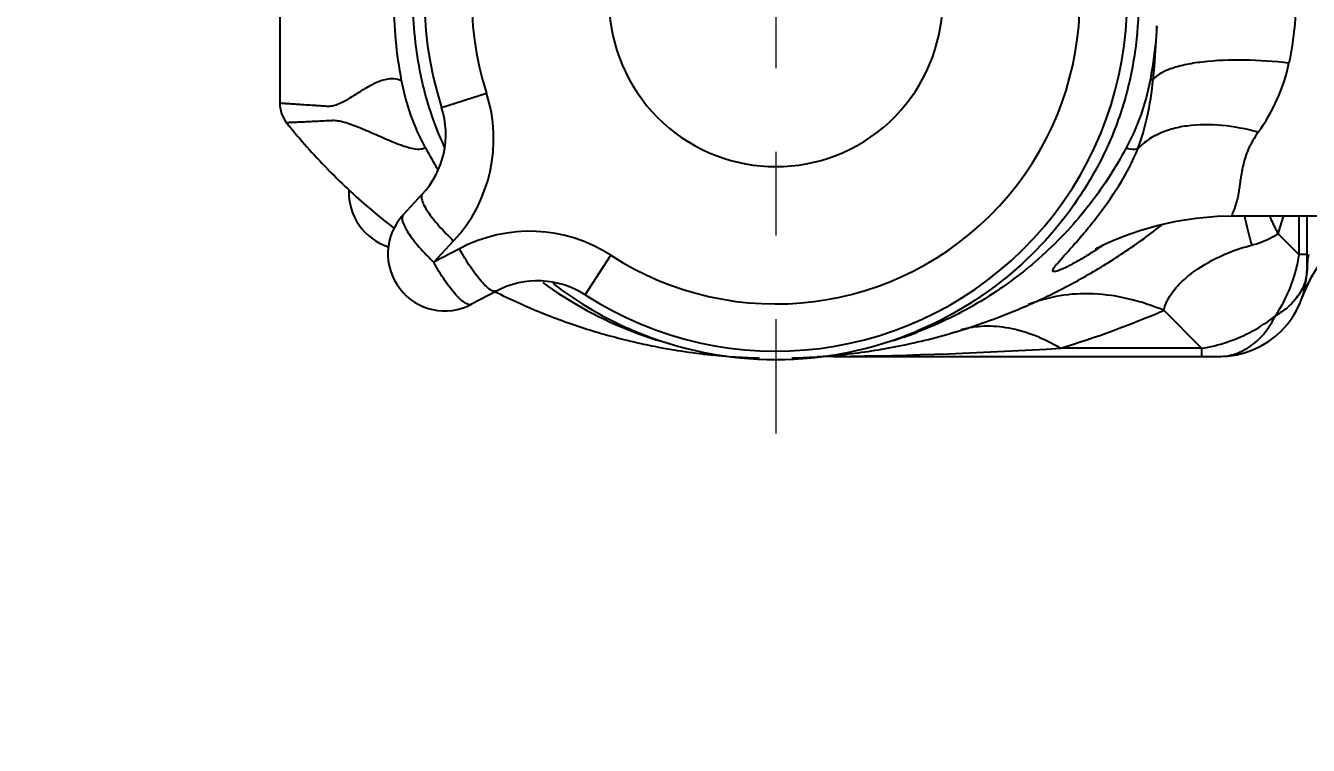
# Model space of a CAD drawing. Extents: x 0 to 3160, y 0 to 2315.
# Drawn here: x 1859.7 to 1932.8, y 446.1 to 487.1 of the extents above; entities that cross this region are included whole.
import ezdxf

# ---------------------------------------------------------------- set-up
doc = ezdxf.new("R2010")
doc.units = 0
doc.header["$LTSCALE"] = 3
doc.header["$MEASUREMENT"] = 0
doc.header["$PDMODE"] = 3
doc.header["$PDSIZE"] = -10
doc.linetypes.add('CENTER2', pattern=[28.575000000000003, 19.05, -3.175, 3.175, -3.175])
doc.layers.get('0').update_dxf_attribs({"linetype": 'CONTINUOUS'})
doc.layers.get('DEFPOINTS').update_dxf_attribs({"linetype": 'CONTINUOUS'})
doc.layers.add('Cneter', color=1, linetype='CENTER2', lineweight=13)
doc.layers.add('DEF_LAYER_ASSEM_MEMBER', color=7, linetype='CONTINUOUS')
doc.layers.add('MEMBER', color=7, linetype='CONTINUOUS')
doc.styles.add('Daelim Dimension', font='')
doc.styles.get('Daelim Dimension').set_extended_font_data('나눔고딕')
doc.dimstyles.new('DEFAULT', dxfattribs={"dimscale": 2, "dimtxt": 2, "dimasz": 2, "dimexe": 0, "dimexo": 2, "dimgap": 1, "dimtad": 1, "dimdec": 1, "dimzin": 9, "dimdsep": 46, "dimtxsty": 'Daelim Dimension', "dimcen": 0.5, "dimclrd": 252, "dimclre": 252, "dimclrt": 3, "dimadec": 1, "dimazin": 0, "dimtfac": 1, "dimtdec": 1, "dimtix": 1, "dimtmove": 0, "dimatfit": 3, "dimfxl": 1, "dimtolj": 1, "dimtzin": 1, "dimlwd": 9, "dimlwe": 9, "dimarcsym": 0})

# ---------------------------------------------------------------- blocks, each defined once
blk = doc.blocks.new('*D1')
at = {"color": 5, "lineweight": 9, "ltscale": 0.5, "transparency": 16777216}
for p, q in [((1534.878042095622, 1384.914732641318), (2240.924150947237, 1384.914732641318)), ((2238.924150947237, 454.1434307510593), (2238.924150947237, 1376.914732641318)), ((2060.592201152826, 446.1434307510593), (2240.924150947237, 446.1434307510593))]:
    blk.add_line(p, q, dxfattribs=at)
at = {"color": 5, "ltscale": 0.5, "transparency": 16777216}
for points in [[(2237.590817613904, 1376.914732641318), (2240.257484280571, 1376.914732641318), (2238.924150947237, 1384.914732641318)], [(2237.590817613903, 454.1434307510593), (2240.25748428057, 454.1434307510593), (2238.924150947237, 446.1434307510593)]]:
    blk.add_solid(points, dxfattribs=at)
at = {"layer": 'DEFPOINTS', "color": 0, "ltscale": 0.5, "transparency": 16777216}
for p in [(1530.878042095622, 1384.914732641318), (2238.924150947237, 1384.914732641318), (2056.592201152826, 446.1434307510593)]:
    blk.add_point(p, dxfattribs=at)
at = {"color": 7, "ltscale": 0.5, "transparency": 16777216, "insert": (2223.218857671128, 915.5290816961884), "char_height": 20, "attachment_point": 5, "rotation": 90, "style": 'Daelim Dimension'}
blk.add_mtext('\\A1;(1140)', dxfattribs=at)

msp = doc.modelspace()

# ---------------------------------------------------------------- linework, layer by layer
at = {"layer": 'Cneter', "lineweight": 5, "ltscale": 0.5}
msp.add_line((1902.448917466277, 513.2518626167583), (1902.448917466277, 463.8878126278584), dxfattribs=at)
at = {"layer": 'DEF_LAYER_ASSEM_MEMBER', "color": 9, "linetype": 'Continuous'}
for p, q in [((1883.413014193776, 482.4351504583583), (1885.970809982277, 483.2594495091582)), ((1882.973835469477, 473.6260816130583), (1884.101217026176, 474.8392886575583)), ((1884.437491304477, 474.4010474859582), (1882.973835469477, 473.6260816130583)), ((1891.596410391177, 471.7703408981582), (1893.054628396077, 474.0276376156583))]:
    msp.add_line(p, q, dxfattribs=at)
at = {"layer": 'DEF_LAYER_ASSEM_MEMBER', "color": 7, "linetype": 'Continuous'}
for p, q in [((1881.226011213376, 476.3240965074582), (1882.316647010176, 477.4977604048582)), ((1886.543500398676, 471.9892238375583), (1885.127547530777, 471.2395153855583))]:
    msp.add_line(p, q, dxfattribs=at)
for centre, radius, start, end in [((1902.448917466277, 488.5698376222582), 20, 237.1374624823549, 197.8625375189073), ((1902.448917466277, 488.5698376222582), 9.5, 136.5847202873924, 118.415279712624), ((1878.654038375475, 480.9014786678582), 5, 317.0982179815266, 17.86260911191057), ((1881.382410178377, 477.6033080579583), 3.25, 177.6006392090011, 252.1785021157504), ((1883.606775634375, 474.1117536833582), 3.25, 137.1000000000368, 297.8999999999672), ((1888.883283622376, 467.5704667171583), 5, 57.13738695524803, 117.9017394560637)]:
    msp.add_arc(centre, radius, start, end, dxfattribs=at)
at = {"layer": 'DEF_LAYER_ASSEM_MEMBER', "color": 9, "linetype": 'Continuous'}
for centre, radius, start, end in [((1902.448917466277, 488.5698376222582), 17.3126570046, 237.1374624821075, 197.8625375179045), ((1877.854724179876, 480.6438858832582), 8.527134444400001, 317.100010483991, 17.86252703388935), ((1888.427590216776, 466.8650550536582), 8.5271373432, 57.13748438505514, 117.8999780970272)]:
    msp.add_arc(centre, radius, start, end, dxfattribs=at)
for points, start_tangent, end_tangent in [([(1882.316752869477, 477.4978743230582), (1882.280045472476, 477.4365187179583), (1882.265303475276, 477.3554470407582), (1882.272771398276, 477.2554595529583), (1882.302455068576, 477.1374829935583), (1882.426957482777, 476.8520899970582), (1882.634224656375, 476.5095496252583), (1882.916759691377, 476.1223576956583), (1883.264106660677, 475.7047654263582), (1883.663986073977, 475.2716184046583), (1884.101217025977, 474.8392886573582)], (-0.6807208689525618, -0.7325428987932852), (0.726217795817319, -0.6874646994851699)), ([(1881.226011213376, 476.3240965074582), (1881.197976710478, 475.9491457415583), (1881.246300267577, 475.8109004191582), (1881.316176428977, 475.6571411293583), (1881.517853535576, 475.3088088704583), (1881.795701681875, 474.9167929842582), (1882.139638636877, 474.4953512491583), (1882.537147656377, 474.0598438272583), (1882.973835469477, 473.6260816130583)], (-0.6807208689491016, -0.7325428987965006), (0.7257507945267521, -0.6879576907367112)), ([(1886.543634551076, 471.9892948675582), (1886.474869011577, 471.9697182429583), (1886.392744272377, 471.9764614607583), (1886.298096613576, 472.0095535858583), (1886.191822704476, 472.0687603904582), (1885.948377830776, 472.2628856319583), (1885.671153929176, 472.5517463219583), (1885.370280692877, 472.9248668567583), (1885.056817548676, 473.3684590984582), (1884.741926068676, 473.8668196459582), (1884.437491304477, 474.4010474859582)], (-0.8837656300890744, -0.4679298142598538), (-0.4760809034650346, 0.8794014858731569)), ([(1885.127547531277, 471.2395153857582), (1884.758117038876, 471.3094805344582), (1884.637089368675, 471.3919380285582), (1884.506654580976, 471.4992290500583), (1884.222389332176, 471.7841891986583), (1883.915643455276, 472.1540310762583), (1883.597579433376, 472.5953258110583), (1883.279794471876, 473.0920076542583), (1882.973835469477, 473.6260816130583)], (-0.8837656300885698, -0.4679298142608071), (-0.4766779732475728, 0.8790779884746212))]:
    msp.add_spline(points, degree=3, dxfattribs=dict(at, start_tangent=start_tangent, end_tangent=end_tangent))
at = {"layer": 'MEMBER', "color": 7, "linetype": 'Continuous'}
for p, q in [((1874.198917440076, 494.4481111609583), (1874.198917988976, 482.6915371116582)), ((1874.592733429376, 481.5678635717583), (1874.725956630976, 481.4021618106582)), ((1874.926884825577, 481.1560202777583), (1875.061904096477, 480.9931017251582)), ((1875.061904096477, 480.9931017251582), (1875.197765728076, 480.8311311578583)), ((1875.197765728076, 480.8311311578583), (1875.334459948076, 480.6701147769583)), ((1875.334459948076, 480.6701147769583), (1875.471976947777, 480.5100586996583)), ((1875.471976947777, 480.5100586996583), (1875.610306883175, 480.3509689590583)), ((1875.610306883175, 480.3509689590583), (1875.749439875976, 480.1928515029582)), ((1875.749439875976, 480.1928515029582), (1875.889366014076, 480.0357121933583)), ((1875.889366014076, 480.0357121933583), (1876.030075352976, 479.8795568055583)), ((1876.030075352976, 479.8795568055583), (1876.171557916477, 479.7243910276583)), ((1876.171557916477, 479.7243910276583), (1876.313803697277, 479.5702204594583)), ((1876.313803697277, 479.5702204594583), (1876.456802658576, 479.4170506122583)), ((1876.456802658576, 479.4170506122583), (1876.600544734277, 479.2648869077583)), ((1876.600544734277, 479.2648869077583), (1876.745019830277, 479.1137346775582)), ((1876.745019830277, 479.1137346775582), (1876.890217824776, 478.9635991618583)), ((1876.890217824776, 478.9635991618583), (1877.036128413775, 478.8144853587584)), ((1877.036128413775, 478.8144853587584), (1877.182740894176, 478.6663978134583)), ((1877.182740894176, 478.6663978134583), (1877.330044486876, 478.5193409282582)), ((1877.330044486876, 478.5193409282582), (1877.478028393377, 478.3733190163583)), ((1877.478028393377, 478.3733190163583), (1877.626681796576, 478.2283363008582)), ((1877.626681796576, 478.2283363008582), (1877.775993861876, 478.0843969139584)), ((1877.775993861876, 478.0843969139584), (1877.925953738076, 477.9415048972583)), ((1877.925953738076, 477.9415048972583), (1878.076550558176, 477.7996642001582)), ((1878.076550558176, 477.7996642001582), (1878.227773440777, 477.6588786802582)), ((1878.227773440777, 477.6588786802582), (1878.379611490477, 477.5191521023582)), ((1878.379611490477, 477.5191521023582), (1878.532053799277, 477.3804881380582)), ((1878.532053799277, 477.3804881380582), (1878.685089447276, 477.2428903652582)), ((1878.685089447276, 477.2428903652582), (1878.838707503676, 477.1063622677583)), ((1878.838707503676, 477.1063622677583), (1878.992897027577, 476.9709072344582)), ((1878.992897027577, 476.9709072344582), (1879.147647069177, 476.8365285595582)), ((1879.147647069177, 476.8365285595582), (1879.302946670477, 476.7032294412583)), ((1879.302946670477, 476.7032294412583), (1879.458784866377, 476.5710129819582)), ((1879.458784866377, 476.5710129819582), (1879.615150685376, 476.4398821875583)), ((1879.615150685376, 476.4398821875583), (1879.772033150676, 476.3098399669583)), ((1879.772033150676, 476.3098399669583), (1879.929421275477, 476.1808891252582)), ((1928.528492424776, 476.2698376222583), (1936.395352091075, 476.2698376222583)), ((1932.698920523776, 473.2698367569583), (1932.698919059877, 476.2698376222583)), ((1879.929421275477, 476.1808891252582), (1880.087303868876, 476.0530321242583)), ((1880.087303868876, 476.0530321242583), (1880.245669484176, 475.9262710187583)), ((1880.245669484176, 475.9262710187583), (1880.404506661175, 475.8006077498583)), ((1880.404506661175, 475.8006077498583), (1880.563803942777, 475.6760441656583)), ((1880.563803942777, 475.6760441656583), (1880.715197804077, 475.5590181809583)), ((1924.096411927477, 475.4929178008582), (1924.235548942076, 475.5997598456582)), ((1924.235548942076, 475.5997598456582), (1924.374351770476, 475.7074355606583)), ((1924.374351770476, 475.7074355606583), (1924.489113477276, 475.7973240240582)), ((1923.113727073977, 474.7684484933583), (1923.254992971676, 474.8694281925583)), ((1923.254992971676, 474.8694281925583), (1923.395977253075, 474.9712478453583)), ((1923.395977253075, 474.9712478453583), (1923.536672424377, 475.0739067175583)), ((1923.536672424377, 475.0739067175583), (1923.677070985776, 475.1774040198583)), ((1923.677070985776, 475.1774040198583), (1923.817165431376, 475.2817389087583)), ((1923.817165431376, 475.2817389087583), (1923.956948250577, 475.3869104864583)), ((1923.956948250577, 475.3869104864583), (1924.096411927477, 475.4929178008582)), ((1921.974358580476, 473.9909192762583), (1922.117608515776, 474.0851594885582)), ((1922.117608515776, 474.0851594885582), (1922.260636510876, 474.1802435532583)), ((1922.260636510876, 474.1802435532583), (1922.403435137076, 474.2761711759582)), ((1922.403435137076, 474.2761711759582), (1922.545996955677, 474.3729420071583)), ((1922.545996955677, 474.3729420071583), (1922.688314519276, 474.4705556420582)), ((1922.688314519276, 474.4705556420582), (1922.830380371376, 474.5690116205583)), ((1922.830380371376, 474.5690116205583), (1922.972187047078, 474.6683094277582)), ((1922.972187047078, 474.6683094277582), (1923.113727073977, 474.7684484933583)), ((1920.821267400676, 473.2673773988582), (1920.966022630776, 473.3548692084582)), ((1920.966022630776, 473.3548692084582), (1921.110616217776, 473.4432032609583)), ((1921.110616217776, 473.4432032609583), (1921.255040594077, 473.5323800656582)), ((1921.255040594077, 473.5323800656582), (1921.399288176876, 473.6224000796583)), ((1921.399288176876, 473.6224000796583), (1921.543351368276, 473.7132637082583)), ((1921.543351368276, 473.7132637082583), (1921.687222555777, 473.8049713051583)), ((1921.687222555777, 473.8049713051583), (1921.830894123776, 473.8975231548583)), ((1921.830894123776, 473.8975231548583), (1921.974358580476, 473.9909192762583)), ((1919.512436865577, 472.5177423566582), (1919.658309092877, 472.5976854507583)), ((1919.658309092877, 472.5976854507583), (1919.804087023475, 472.6784638713583)), ((1919.804087023475, 472.6784638713583), (1919.949763247077, 472.7600785941582)), ((1919.949763247077, 472.7600785941582), (1920.095330333877, 472.8425305433583)), ((1920.095330333877, 472.8425305433583), (1920.240780835778, 472.9258205912582)), ((1920.240780835778, 472.9258205912582), (1920.386107286376, 473.0099495580583)), ((1920.386107286376, 473.0099495580583), (1920.531302201377, 473.0949182124583)), ((1920.531302201377, 473.0949182124583), (1920.676358079077, 473.1807272711583)), ((1920.676358079077, 473.1807272711583), (1920.821267400676, 473.2673773988582)), ((1932.428274538076, 471.6471181084582), (1932.987657839977, 472.8704191970583)), ((1886.470265700776, 471.9504480610583), (1886.592861762177, 471.8892541723582)), ((1886.592861762177, 471.8892541723582), (1886.761188012376, 471.8062372325583)), ((1918.196556334878, 471.8356575860583), (1918.342947074377, 471.9081351849583)), ((1918.342947074377, 471.9081351849583), (1918.489309296477, 471.9814370028583)), ((1918.489309296477, 471.9814370028583), (1918.635635777976, 472.0555644800583)), ((1918.635635777976, 472.0555644800583), (1918.781919273776, 472.1305190052582)), ((1918.781919273776, 472.1305190052582), (1918.928152516476, 472.2063019158583)), ((1918.928152516476, 472.2063019158583), (1919.074328217376, 472.2829144977583)), ((1919.074328217376, 472.2829144977583), (1919.220439066477, 472.3603579853583)), ((1919.220439066477, 472.3603579853583), (1919.366477732977, 472.4386335612583)), ((1919.366477732977, 472.4386335612583), (1919.512436865577, 472.5177423566582)), ((1886.761188012376, 471.8062372325583), (1886.929538038176, 471.7243071117583)), ((1886.929538038176, 471.7243071117583), (1887.097900677777, 471.6434609314582)), ((1887.097900677777, 471.6434609314582), (1887.266264819477, 471.5636956948582)), ((1887.266264819477, 471.5636956948582), (1887.434619397775, 471.4850083233583)), ((1887.434619397775, 471.4850083233583), (1887.602953393375, 471.4073956575583)), ((1887.602953393375, 471.4073956575583), (1887.771255833776, 471.3308544570583)), ((1887.771255833776, 471.3308544570583), (1887.939515794175, 471.2553814009583)), ((1887.939515794175, 471.2553814009583), (1888.107722397876, 471.1809730876583)), ((1888.107722397876, 471.1809730876583), (1888.275864817176, 471.1076260360583)), ((1916.586456101078, 471.0922654973582), (1916.732681308275, 471.1558046285583)), ((1916.732681308275, 471.1558046285583), (1916.878957511676, 471.2201455050582)), ((1916.878957511676, 471.2201455050582), (1917.025277603977, 471.2852904348582)), ((1917.025277603977, 471.2852904348582), (1917.171634449677, 471.3512416799582)), ((1917.171634449677, 471.3512416799582), (1917.318020885577, 471.4180014568582)), ((1917.318020885577, 471.4180014568582), (1917.464429721077, 471.4855719358583)), ((1917.464429721077, 471.4855719358583), (1917.610853738476, 471.5539552411582)), ((1917.610853738476, 471.5539552411582), (1917.757285693176, 471.6231534507582)), ((1917.757285693176, 471.6231534507582), (1917.903718314176, 471.6931685962583)), ((1917.903718314176, 471.6931685962583), (1918.050144304477, 471.7640026628583)), ((1918.050144304477, 471.7640026628583), (1918.196556334878, 471.8356575860583)), ((1888.275864817176, 471.1076260360583), (1888.443932273277, 471.0353366847582)), ((1888.443932273277, 471.0353366847582), (1888.611914038075, 470.9641013930583)), ((1888.611914038075, 470.9641013930583), (1888.779799433477, 470.8939164409583)), ((1888.779799433477, 470.8939164409583), (1888.947577832877, 470.8247780294583)), ((1888.947577832877, 470.8247780294583), (1889.115238661377, 470.7566822810583)), ((1889.115238661377, 470.7566822810583), (1889.282771396377, 470.6896252398582)), ((1889.282771396377, 470.6896252398582), (1889.450165567977, 470.6236028717583)), ((1889.450165567977, 470.6236028717583), (1889.617410759775, 470.5586110653583)), ((1889.617410759775, 470.5586110653583), (1889.784496609277, 470.4946456316583)), ((1889.784496609277, 470.4946456316583), (1889.951412808377, 470.4317023046583)), ((1889.951412808377, 470.4317023046583), (1890.118149103776, 470.3697767419583)), ((1914.620940533477, 470.3116966145582), (1914.838278840377, 470.3914301722583)), ((1914.838278840377, 470.3914301722583), (1915.055933734776, 470.4728909271583)), ((1915.055933734776, 470.4728909271583), (1915.273882520277, 470.5560885917583)), ((1915.273882520277, 470.5560885917583), (1915.419333702976, 470.6125233473582)), ((1915.419333702976, 470.6125233473582), (1915.564898537877, 470.6697370425583)), ((1915.564898537877, 470.6697370425583), (1915.710570182976, 470.7277323905583)), ((1915.710570182976, 470.7277323905583), (1915.856341765976, 470.7865120597583)), ((1915.856341765976, 470.7865120597583), (1916.002206383776, 470.8460786741583)), ((1916.002206383776, 470.8460786741583), (1916.148157103676, 470.9064348132582)), ((1916.148157103676, 470.9064348132582), (1916.294186962877, 470.9675830113582)), ((1916.294186962877, 470.9675830113582), (1916.440288969176, 471.0295257579583)), ((1916.440288969176, 471.0295257579583), (1916.586456101078, 471.0922654973582)), ((1890.118149103776, 470.3697767419583), (1890.284695297677, 470.3088645247582)), ((1890.284695297677, 470.3088645247582), (1890.451041247977, 470.2489611583583)), ((1890.451041247977, 470.2489611583583), (1890.617176845276, 470.1900620056582)), ((1890.865963606576, 470.1035851556583), (1891.031528935177, 470.0471742734583)), ((1891.031528935177, 470.0471742734583), (1891.196848528977, 469.9917495316582)), ((1891.196848528977, 469.9917495316582), (1891.361912406976, 469.9373055936583)), ((1891.361912406976, 469.9373055936583), (1891.526710649677, 469.8838370580582)), ((1891.526710649677, 469.8838370580582), (1891.691233400076, 469.8313384597583)), ((1891.691233400076, 469.8313384597583), (1891.855470863377, 469.7798042694583)), ((1891.855470863377, 469.7798042694583), (1892.019413307676, 469.7292288950583)), ((1892.019413307676, 469.7292288950583), (1892.183051064177, 469.6796066817583)), ((1892.183051064177, 469.6796066817583), (1892.346374527876, 469.6309319121583)), ((1912.469890383577, 469.6069394668583), (1912.682837871175, 469.6700190425582)), ((1912.682837871175, 469.6700190425582), (1912.896322496977, 469.7347092292583)), ((1912.896322496977, 469.7347092292583), (1913.110322946576, 469.8010227129583)), ((1913.110322946576, 469.8010227129583), (1913.324817721777, 469.8689719993582)), ((1913.324817721777, 469.8689719993582), (1913.539785141976, 469.9385694121582)), ((1913.539785141976, 469.9385694121582), (1913.755203345177, 470.0098270909583)), ((1913.755203345177, 470.0098270909583), (1913.971050290177, 470.0827569893582)), ((1913.971050290177, 470.0827569893582), (1914.187303757176, 470.1573708736582)), ((1914.187303757176, 470.1573708736582), (1914.403941349877, 470.2336803207583)), ((1914.403941349877, 470.2336803207583), (1914.620940533477, 470.3116966145582)), ((1892.346374527876, 469.6309319121583), (1892.509374157477, 469.5831988077583)), ((1892.509374157477, 469.5831988077583), (1892.672040475777, 469.5364015283583)), ((1892.672040475777, 469.5364015283583), (1892.834364070176, 469.4905341733582)), ((1892.834364070176, 469.4905341733582), (1892.996335592977, 469.4455907819582)), ((1892.996335592977, 469.4455907819582), (1893.157945761276, 469.4015653337583)), ((1893.157945761276, 469.4015653337583), (1893.319185357676, 469.3584517494583)), ((1893.319185357676, 469.3584517494583), (1893.480045230276, 469.3162438909583)), ((1893.480045230276, 469.3162438909583), (1893.640516292976, 469.2749355623582)), ((1893.640516292976, 469.2749355623582), (1893.800589525777, 469.2345205103583)), ((1893.800589525777, 469.2345205103583), (1893.960255974775, 469.1949924248582)), ((1893.960255974775, 469.1949924248582), (1894.119506752676, 469.1563449395583)), ((1894.119506752676, 469.1563449395583), (1894.278333038777, 469.1185716324583)), ((1894.278333038777, 469.1185716324583), (1894.436726073077, 469.0816660223583)), ((1894.436726073077, 469.0816660223583), (1894.594674851277, 469.0456219229583)), ((1894.594674851277, 469.0456219229583), (1894.752162505077, 469.0104341642583)), ((1894.752162505077, 469.0104341642583), (1894.909171263075, 468.9760975759583)), ((1894.909171263075, 468.9760975759583), (1895.065683389977, 468.9426067816582)), ((1895.065683389977, 468.9426067816582), (1895.221681188576, 468.9099561997583)), ((1909.692139619577, 468.9132686030583), (1909.895868293176, 468.9561523387582)), ((1909.895868293176, 468.9561523387582), (1910.100457553576, 469.0004699434583)), ((1910.100457553576, 469.0004699434583), (1910.305868074875, 469.0462335188582)), ((1910.305868074875, 469.0462335188582), (1910.512060453876, 469.0934545761583)), ((1910.512060453876, 469.0934545761583), (1910.719000938777, 469.1421452812582)), ((1910.719000938777, 469.1421452812582), (1910.926668432677, 469.1923198587582)), ((1910.926668432677, 469.1923198587582), (1911.135043387577, 469.2439925813583)), ((1911.135043387577, 469.2439925813583), (1911.344106062777, 469.2971775600582)), ((1911.344106062777, 469.2971775600582), (1911.553836525277, 469.3518887429583)), ((1911.553836525277, 469.3518887429583), (1911.764214650776, 469.4081399123583)), ((1911.764214650776, 469.4081399123583), (1911.975220124376, 469.4659446831582)), ((1911.975220124376, 469.4659446831582), (1912.186832441576, 469.5253165001583)), ((1895.221681188576, 468.9099561997583), (1895.377147002076, 468.8781400464583)), ((1895.377147002076, 468.8781400464583), (1895.532063215977, 468.8471523376583)), ((1895.532063215977, 468.8471523376583), (1895.686412260876, 468.8169868906583)), ((1895.686412260876, 468.8169868906583), (1895.840176613777, 468.7876373271582)), ((1895.840176613777, 468.7876373271582), (1896.069688634777, 468.7451283346583)), ((1896.069688634777, 468.7451283346583), (1896.297787035176, 468.7044172625582)), ((1896.297787035176, 468.7044172625582), (1896.524413327076, 468.6654801755583)), ((1896.524413327076, 468.6654801755583), (1896.749509307677, 468.6282922074582)), ((1897.047156760177, 468.5813844198582), (1897.268457368175, 468.5481759482583)), ((1897.268457368175, 468.5481759482583), (1897.488035876876, 468.5166272442583)), ((1897.488035876876, 468.5166272442583), (1897.705835460877, 468.4867096449583)), ((1897.705835460877, 468.4867096449583), (1897.921799641476, 468.4583936695582)), ((1897.921799641476, 468.4583936695582), (1898.135872296077, 468.4316490427583)), ((1898.135872296077, 468.4316490427583), (1898.347997666776, 468.4064447186582)), ((1898.347997666776, 468.4064447186582), (1898.558115932477, 468.3827493081583)), ((1898.558115932477, 468.3827493081583), (1898.766128567676, 468.3605341197582)), ((1898.766128567676, 468.3605341197582), (1898.971917016176, 468.3397705778583)), ((1898.971917016176, 468.3397705778583), (1899.175362818477, 468.3204280620583)), ((1899.175362818477, 468.3204280620583), (1899.376347814076, 468.3024739594583)), ((1899.376347814076, 468.3024739594583), (1899.574754169277, 468.2858737393582)), ((1899.574754169277, 468.2858737393582), (1899.770464401777, 468.2705910313583)), ((1899.770464401777, 468.2705910313583), (1899.963361403977, 468.2565877072583)), ((1899.963361403977, 468.2565877072583), (1900.153328463176, 468.2438239660582)), ((1900.153328463176, 468.2438239660582), (1900.340249280177, 468.2322584221582)), ((1900.340249280177, 468.2322584221582), (1900.524002252777, 468.2218485072582)), ((1900.524002252777, 468.2218485072582), (1900.704372024778, 468.2125547536583)), ((1900.704372024778, 468.2125547536583), (1900.881066520377, 468.2043378064583)), ((1900.881066520377, 468.2043378064583), (1901.053791735677, 468.1971538288582)), ((1901.053791735677, 468.1971538288582), (1901.222254054676, 468.1909546765582)), ((1903.782420484577, 468.1947937304582), (1903.981740203676, 468.2028131307583)), ((1903.981740203676, 468.2028131307583), (1904.186443184176, 468.2122115612583)), ((1904.186443184176, 468.2122115612583), (1904.343227114176, 468.2202070206582)), ((1904.343227114176, 468.2202070206582), (1904.502587383776, 468.2290429512583)), ((1904.502587383776, 468.2290429512583), (1904.664366438376, 468.2387447558582)), ((1904.664366438376, 468.2387447558582), (1904.828479459676, 468.2493404575583)), ((1904.828479459676, 468.2493404575583), (1904.994850143376, 468.2608577109582)), ((1904.994850143376, 468.2608577109582), (1905.163401943576, 468.2733232905583)), ((1905.163401943576, 468.2733232905583), (1905.334058081976, 468.2867630452582)), ((1905.334058081976, 468.2867630452582), (1905.506741556476, 468.3012018550583)), ((1905.506741556476, 468.3012018550583), (1905.681375152176, 468.3166635892583)), ((1905.681375152176, 468.3166635892583), (1905.857881452776, 468.3331710660583)), ((1905.728755782476, 468.2698376233583), (1927.698920213977, 468.2698376233583)), ((1905.857881452776, 468.3331710660583), (1906.036182852577, 468.3507460134582)), ((1906.036182852577, 468.3507460134582), (1906.216201570177, 468.3694090316582)), ((1906.216201570177, 468.3694090316582), (1906.397859662276, 468.3891795573583)), ((1906.397859662276, 468.3891795573583), (1906.581080149676, 468.4100759540582)), ((1906.581080149676, 468.4100759540582), (1906.765807085477, 468.4321177355583)), ((1906.765807085477, 468.4321177355583), (1906.952003343976, 468.4553256968583)), ((1906.952003343976, 468.4553256968583), (1907.139632262476, 468.4797202545582)), ((1907.139632262476, 468.4797202545582), (1907.328656969777, 468.5053213856582)), ((1907.328656969777, 468.5053213856582), (1907.519040389577, 468.5321486146582)), ((1907.519040389577, 468.5321486146582), (1907.710745245876, 468.5602210026583)), ((1907.710745245876, 468.5602210026583), (1907.903734067076, 468.5895571356583)), ((1907.903734067076, 468.5895571356583), (1908.097969191577, 468.6201751134582)), ((1908.097969191577, 468.6201751134582), (1908.293412773476, 468.6520925389583)), ((1908.293412773476, 468.6520925389583), (1908.490026787577, 468.6853265074583)), ((1908.490026787577, 468.6853265074583), (1908.687773036377, 468.7198935966583)), ((1908.687773036377, 468.7198935966583), (1908.886613155776, 468.7558098565582)), ((1908.886613155776, 468.7558098565582), (1909.086508622177, 468.7930907998583)), ((1909.086508622177, 468.7930907998583), (1909.287420759177, 468.8317513926582)), ((1909.287420759177, 468.8317513926582), (1909.489310744976, 468.8718060452583)), ((1909.489310744976, 468.8718060452583), (1909.692139619577, 468.9132686030583)), ((1901.222254054676, 468.1909546765582), (1901.386160295676, 468.1856882304583)), ((1901.386160295676, 468.1856882304583), (1901.520815274775, 468.1819356603582)), ((1903.588942274676, 468.1880769105583), (1903.782420484577, 468.1947937304582))]:
    msp.add_line(p, q, dxfattribs=at)
at = {"layer": 'MEMBER', "color": 9, "linetype": 'Continuous'}
for p, q in [((1932.230458405577, 476.2698376222583), (1932.230458405577, 474.0761437037582)), ((1931.052465407777, 475.2541367016582), (1932.230458405577, 474.0761437037582)), ((1932.698919072575, 474.0761432936582), (1932.230458007677, 474.0761441016583)), ((1926.692609976776, 468.7382986882582), (1924.536523417576, 470.8943852474582)), ((1926.692609976776, 468.7382986882582), (1918.659375209477, 468.7382986882582)), ((1926.692609976776, 468.7382986882582), (1926.692609976776, 468.2698376233583))]:
    msp.add_line(p, q, dxfattribs=at)
at = {"layer": 'MEMBER', "color": 7, "linetype": 'Continuous'}
for points in [[(1874.198917442077, 482.6915357858583), (1874.207476613777, 482.5175368280583), (1874.305297229276, 482.0819115879582), (1874.506797567176, 481.6849562753583), (1874.592734027777, 481.5678621138583)], [(1874.725956630976, 481.4021618106582), (1874.792717650677, 481.3198805317583), (1874.926884825577, 481.1560202777583)], [(1920.695762122877, 474.4121522404583), (1920.669199775276, 474.3965188094583), (1920.769108019277, 474.4513546861582), (1921.087777980977, 474.6137900607582), (1921.602834781876, 474.8516785824582), (1922.304028221076, 475.1381373282583), (1923.168758951976, 475.4405368350582), (1924.163544175976, 475.7254170212583), (1925.247079900776, 475.9647326018583), (1926.390358583777, 476.1410953610583), (1927.581094222277, 476.2446090777582), (1928.528484844476, 476.2698414150583)], [(1890.617176845276, 470.1900620056582), (1890.700162585576, 470.1609874496583), (1890.865963606576, 470.1035851556583)], [(1912.186832441576, 469.5253165001583), (1912.257501163577, 469.5454576374583), (1912.469890383577, 469.6069394668583)], [(1896.749509307677, 468.6282922074582), (1896.824191215076, 468.6162804817583), (1897.047156760177, 468.5813844198582)], [(1903.370027321077, 468.1817508395583), (1903.401765657577, 468.1825792691583), (1903.588942274676, 468.1880769105583)]]:
    msp.add_lwpolyline(points, dxfattribs=at)
at = {"layer": 'MEMBER', "color": 9, "linetype": 'Continuous'}
for centre, radius, start, end in [((1921.667351966676, 487.0531157669583), 10.2164175281, 323.8667009037275, 348.171794453303), ((1924.330932437976, 482.5287024538583), 1.5585582041, 104.9745541538777, 111.5114400645427), ((1901.896278442876, 490.4549406596583), 21.9715829718, 207.9985855264232, 211.6136582956738), ((1909.731283488377, 482.4851281206583), 22.5141214529, 341.2655417000244, 343.8984266347016), ((1938.984944786675, 469.3931950782583), 6.933259807000001, 119.0832231697464, 161.0303766308102), ((1907.745554300275, 494.0961899316583), 23.6173126042, 302.7667700750096, 304.2316868512012), ((1907.237311164376, 494.8467869934583), 24.5237909663, 304.2269173968525, 304.4282514567493), ((1937.134845325977, 473.2677013584582), 4.4359253032, 169.613459809394, 179.9723997486965), ((1902.447994071476, 490.7873876054583), 22.6175503698, 234.0634334364451, 249.146296873839), ((1902.012358354777, 523.2035403229582), 56.9524864821, 286.995498876924, 293.2965662883333), ((1902.422960720977, 490.7254762300582), 22.5507832515, 249.1497372409841, 249.3547343643436), ((1902.444963155277, 490.7857272604582), 22.6149226887, 249.3563910601812, 252.8815976551731), ((1902.453382908977, 490.7842287010583), 22.6133397694, 287.2269494787544, 290.6454337040542), ((1902.474836178676, 490.7255497901582), 22.5508651368, 290.6469929219248, 290.8515307128516), ((1902.586681145077, 733.6899482773582), 265.4387087719, 270.7141917889076, 273.4714650758148)]:
    msp.add_arc(centre, radius, start, end, dxfattribs=at)
at = {"layer": 'MEMBER', "color": 7, "linetype": 'Continuous'}
for centre, radius, start, end in [((1927.698920978176, 473.2698376228583), 5, 269.999999999062, 359.9999900777996), ((1902.450172788277, 488.8631515093583), 20.7685170855, 232.2707894570207, 247.2636200898422), ((1902.448916360377, 488.8620678558583), 20.7670320538, 247.2656616544179, 292.7356832098499), ((1905.728822262377, 448.2674508512583), 20.0023867718, 89.99976470667404, 92.66031504667089)]:
    msp.add_arc(centre, radius, start, end, dxfattribs=at)
at = {"layer": 'MEMBER', "color": 9, "linetype": 'Continuous'}
for points, start_tangent, end_tangent in [([(1931.666204972978, 492.1805777317583), (1932.051510085176, 488.5765236281583), (1931.666206762476, 484.9590975526582)], (0.2043312714902654, -0.9789017986964634), (-0.2044099560721143, -0.9788853711536385)), ([(1881.138379540077, 483.9786394463582), (1880.813482965576, 486.2640245544583), (1880.704864385777, 488.5698387910583)], (-0.1896557303377261, 0.9818506525689454), (5.005702284637832e-08, 0.9999999999999989)), ([(1924.148337539175, 487.0906366346583), (1923.893983784576, 484.7516089590582), (1923.759480736876, 483.9786812782583)], (-0.06028366110823775, -0.9981812862418266), (-0.1896745115109602, -0.9818470245832996)), ([(1923.928184083276, 484.0342396065583), (1924.002143188277, 484.7905712938583), (1924.148187360576, 487.0907091319583)], (0.1050158325615412, 0.9944705500473136), (0.03627628148344548, 0.9993417990866458)), ([(1931.666359367476, 484.9591650826583), (1929.121643894977, 485.1295817708583), (1926.723107806177, 485.0203863037583), (1925.720892160077, 484.8552331639584), (1924.909324206877, 484.6261443448583), (1924.310889480376, 484.3470224870583), (1923.928261893177, 484.0343369922583)], (-0.9933820582183343, 0.1148568082871273), (-0.6517793178928698, -0.7584086766164436)), ([(1874.198917442077, 482.6915291719582), (1874.205986195576, 482.6911032401582), (1874.227205231377, 482.6898177729582), (1874.262593694976, 482.6876612566583), (1874.312170730877, 482.6846221786583), (1874.453967097176, 482.6758502848583), (1874.652747494077, 482.6634099730583), (1874.908665043377, 482.6472091848583), (1875.221873007077, 482.6271556424582), (1875.592524165178, 482.6031578080582), (1876.020772647676, 482.5751220598582), (1876.256541868576, 482.5595640751583), (1876.506777764977, 482.5429583656583), (1876.771555680277, 482.5253833847582), (1877.050076653476, 482.5154063766582), (1877.336278060976, 482.5669642066583), (1877.629026233876, 482.6754514787582), (1878.235124264177, 483.0026930466582), (1878.872900119176, 483.4028379977582), (1879.551992095377, 483.7907561141582), (1879.912047669976, 483.9485192478583), (1880.291135744777, 484.0553095951583), (1880.696303991476, 484.0794676288582), (1881.138411011677, 483.9786644386583)], (-0.9534140995925173, -0.3016646394561179), (0.9305030828310332, -0.366284060316503)), ([(1882.496124109576, 480.1406564857583), (1881.672476874176, 482.0085107123583), (1881.138362318977, 483.9787186067582)], (-0.4686406806768056, 0.8833888794946314), (-0.1896508890470506, 0.9818515877074617)), ([(1923.759482506476, 483.9786904383583), (1923.225279859575, 482.0082816394582), (1922.401447629177, 480.1402797323582)], (-0.1896739545624782, -0.9818471321751829), (-0.4687070818636186, -0.8833536502505048)), ([(1923.062291891577, 480.0753301597582), (1923.591348876976, 481.8823111113583), (1923.928261343376, 484.0343449981582)], (0.34860809558345, 0.9372685824744582), (0.09281736071573263, 0.9956831511830286)), ([(1882.496136436476, 480.1403940248582), (1881.719668841676, 480.0970678799582), (1881.266746272576, 480.2254347828583), (1880.793688180277, 480.4021301395583), (1879.833956524776, 480.8106635262583), (1878.907855123775, 481.2101901446582), (1878.067198545777, 481.5260193284582), (1877.695285270575, 481.6307972890583), (1877.367709763576, 481.6848023749583), (1877.223868956177, 481.6886120081582), (1877.090322220177, 481.6820554433583), (1876.833949397377, 481.6693436520583), (1876.363107332577, 481.6464437458583), (1875.947822524477, 481.6268082406583), (1875.588045320676, 481.6102805806582), (1875.283733877176, 481.5967083521583), (1875.034846102976, 481.5859416440583), (1874.841339973776, 481.5778296562584), (1874.765341880776, 481.5747221420582), (1874.703173423676, 481.5722218449583), (1874.654829342176, 481.5703099375582), (1874.620304373876, 481.5689675959583), (1874.599593255677, 481.5681759956582), (1874.592690722678, 481.5679163109583)], (-0.8734268725167585, -0.4869553350827918), (0.9129831518180609, -0.4079972604030079)), ([(1929.918086915776, 481.0288279197583), (1927.840607666577, 481.4140613325583), (1925.848378833775, 481.3809266083582), (1924.966711221977, 481.1959597416583), (1924.197169066877, 480.9072945350582), (1923.062088838978, 480.0752236105583)], (-0.9638222858863328, 0.2665456831930401), (-0.6623681992581255, -0.7491784624584107)), ([(1929.918202582577, 481.0290311368582), (1929.352155745776, 480.0433488098582), (1929.042703024777, 479.0990273861582), (1928.892870629977, 478.2603949697583), (1928.844268747877, 477.8904144818583), (1928.794572775577, 477.5560479358583), (1928.736232278777, 477.2586528083583), (1928.668009461478, 476.9991936395583), (1928.593547226076, 476.7782995170583), (1928.520764471677, 476.5964432430583), (1928.463308513276, 476.4540175151583), (1928.445533267576, 476.3977934366582), (1928.438054686877, 476.3517030303583), (1928.457405637776, 476.2902225063582), (1928.528552778577, 476.2698376222583)], (-0.58870097244614, -0.8083508922744931), (0.9999999823555981, 0.0001878531439269544)), ([(1922.401440497376, 480.1402662913582), (1920.186230138876, 476.7540507165583), (1917.402240964676, 473.8175291030583), (1914.139135520477, 471.4246053415583), (1910.501762113277, 469.6516327726582)], (-0.4687078265397825, -0.8833532551252377), (-0.9345058837234977, -0.3559476833555243)), ([(1918.483880459075, 473.5660846615582), (1918.873350656676, 474.0109479130582), (1919.388133636577, 474.5863531263582), (1919.993872484675, 475.2867918526582), (1920.649453750076, 476.0943442325582), (1921.972490457477, 477.9809314395583), (1923.062154248176, 480.0753591544583)], (0.64063230704287, 0.7678478020890144), (0.380439724302169, 0.9248057180688761)), ([(1923.062168946676, 480.0753099773582), (1922.881150560076, 480.0539908778583), (1922.401594507976, 480.1402018023583)], (-0.9867967486337782, -0.161963504796001), (-0.8733920882437317, 0.4870177206152294)), ([(1929.572614859376, 474.6016445490583), (1929.442004398176, 475.0314321649583), (1929.152357990276, 476.2841319287583)], (-0.3060491682572964, 0.9520157071230586), (-0.1710901075750833, 0.9852553857198378)), ([(1931.052528202476, 475.2540173924582), (1930.922648263676, 475.5078888311583), (1930.576613901477, 476.2724204554582)], (-0.4657531895720337, 0.8849146661704037), (-0.3779650345971308, 0.9258198705050512)), ([(1931.052465407777, 475.2541367016582), (1930.727134925276, 475.0507444768583), (1929.572559456376, 474.6016316158583)], (-0.8190988018574064, -0.5736524669133405), (-0.971228021782946, -0.2381514847813998)), ([(1920.527730739476, 474.2368490532582), (1919.901988184277, 473.8497694393583), (1919.344651109276, 473.5337871431583), (1919.099540705977, 473.4055333595583), (1918.879751735077, 473.2981751035583), (1918.687316461576, 473.2124339487583), (1918.524318081177, 473.1491650328583), (1918.392993579178, 473.1096054154583), (1918.296098803977, 473.0950339700582), (1918.237063504876, 473.1070540826582), (1918.222126356476, 473.1233378260582), (1918.216630581676, 473.1463944226583), (1918.220345042676, 473.1761556398582), (1918.233038601978, 473.2125532449583), (1918.284438464677, 473.3049846884583), (1918.368868220877, 473.4230950459582), (1918.483880459075, 473.5660846615582)], (-0.8410375100839931, -0.5409768078501307), (0.6406323070558961, 0.7678478020781462)), ([(1924.536523417576, 470.8943852474582), (1925.042777666075, 471.9368433027582), (1925.611941684577, 472.5676655170582), (1926.453668924277, 473.2326744597582), (1928.198414796677, 474.1629825107583), (1929.572559456376, 474.6016316158583)], (0.2231390315770183, 0.9747866292614351), (0.9761618266021569, 0.2170439777665827)), ([(1932.230458007677, 474.0761441016583), (1932.044409567977, 473.1677256698582), (1930.893058047476, 470.5757046327582)], (-0.1420538403815962, -0.9898589325923366), (-0.5408134355782532, -0.8411425728721895)), ([(1932.698918975676, 473.2698368629582), (1932.581892857476, 472.5166375536583), (1932.224993056877, 471.7817193293582), (1931.645685562576, 471.1199260324582), (1930.893058047376, 470.5757046326582)], (-5.909104500057177e-06, -0.9999999999825413), (-0.8644500440124048, -0.5027187299146029)), ([(1924.536538520676, 470.8943789789583), (1920.526371529278, 471.8281809687583), (1918.611213323175, 471.7169489444583), (1916.833649909578, 471.2235131119583)], (-0.9236194633750001, 0.3833106923565749), (-0.9286726539853123, -0.3709003932862252)), ([(1926.692687888076, 468.7382024125583), (1928.139305582076, 469.0860533943583), (1930.893125645575, 470.5754646623583)], (0.9897168488071275, 0.1430404110288055), (0.7847329315666757, 0.6198340311041102)), ([(1927.698918979276, 468.2698376243583), (1928.623933959277, 468.4209135615582), (1929.519642351376, 468.8840272268583), (1930.298123838576, 469.6295205075583), (1930.893058047476, 470.5757046326582)], (0.9999999999955131, 2.995605331635203e-06), (0.4364141179655939, 0.8997459183793572)), ([(1918.659375200977, 468.7382986412582), (1917.187175541277, 469.4540413435583), (1915.726049592576, 469.8751268983582), (1914.311540084475, 469.9845914838583), (1912.976010910776, 469.7856125432583)], (-0.8634927245252407, 0.5043612938082945), (-0.9648781259260604, -0.2626979293968901)), ([(1905.728755782476, 468.2698376233583), (1905.747824448677, 468.2701294333582), (1905.895288492577, 468.2718606647583)], (1, 6.004379421423859e-10), (0.9999317390760807, 0.01168405701309107))]:
    msp.add_spline(points, degree=3, dxfattribs=dict(at, start_tangent=start_tangent, end_tangent=end_tangent))
at = {"layer": 'MEMBER', "color": 7, "linetype": 'Continuous'}
for points, start_tangent, end_tangent in [([(1883.590112598175, 480.1694294495583), (1882.796175938975, 482.1821474600582), (1882.235859541876, 484.2712126808582), (1881.904325370776, 486.4097456379583), (1881.792262627277, 488.5698376222582)], (-0.4173731701539659, 0.908735185208336), (5.229191918028966e-05, 0.9999999986327777)), ([(1923.105572383477, 488.5698376222582), (1922.890222008376, 485.5719580889582), (1922.245631536077, 482.6364401037582), (1921.151381836577, 479.8370558998582), (1919.652928387776, 477.2317145847583), (1915.613417628677, 472.8009499004582), (1910.474969592776, 469.7086846081583)], (5.228881806678392e-05, -0.9999999986329398), (-0.9222827009645492, -0.3865160016112348))]:
    msp.add_spline(points, degree=3, dxfattribs=dict(at, start_tangent=start_tangent, end_tangent=end_tangent))

# ---------------------------------------------------------------- dimensions: what is measured, and where the dimension line sits
at = {"color": 5, "ltscale": 0.5}
dim = msp.add_linear_dim(base=(2238.924150947237, 1384.914732641318), p1=(2056.592201152826, 446.1434307510593), p2=(1530.878042095622, 1384.914732641318), angle=90, text='(1140)', dimstyle='DEFAULT', override={"dimtxt": 10, "dimasz": 4, "dimexe": 1, "dimdec": 0, "dimclrd": 5, "dimclre": 5, "dimclrt": 7}, dxfattribs=at)
dim.commit()
dim.dimension.update_dxf_attribs({"geometry": '*D1', "text_midpoint": (2238.924150947237, 915.5290816961884), "dimtype": 160})

doc.saveas('drawing.dxf')
